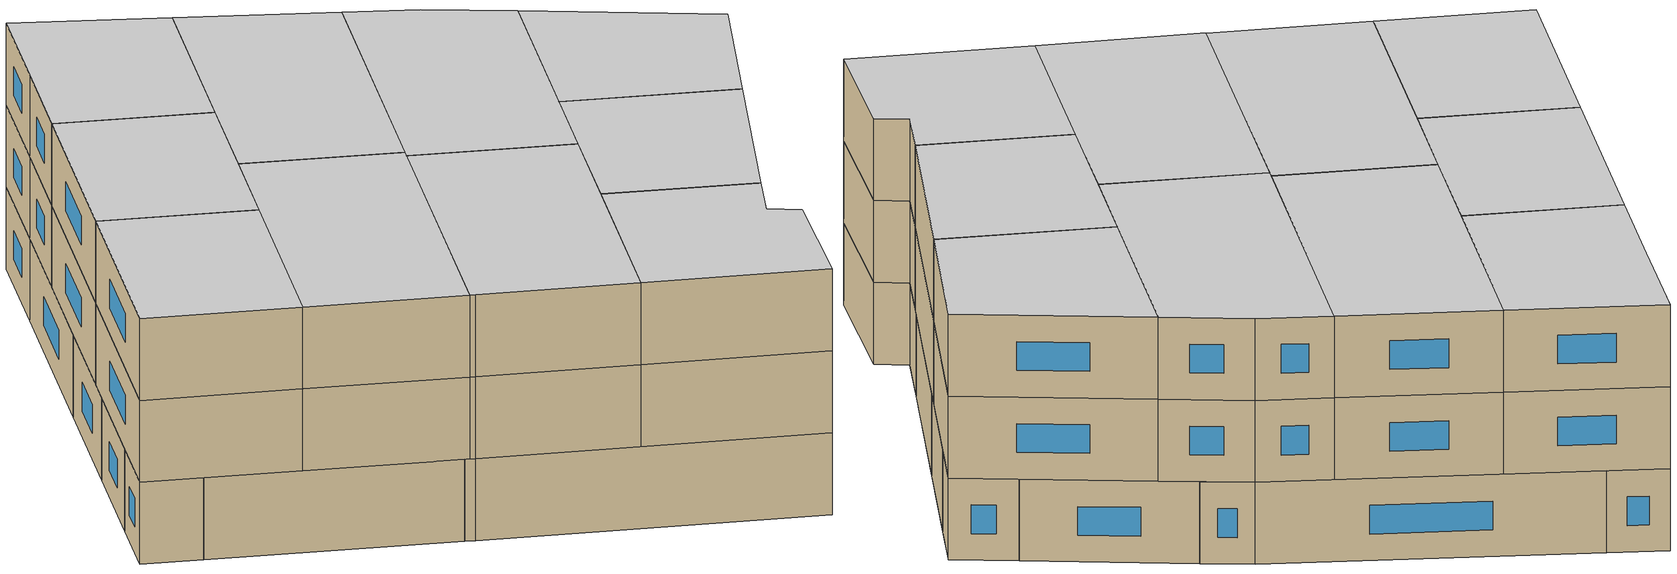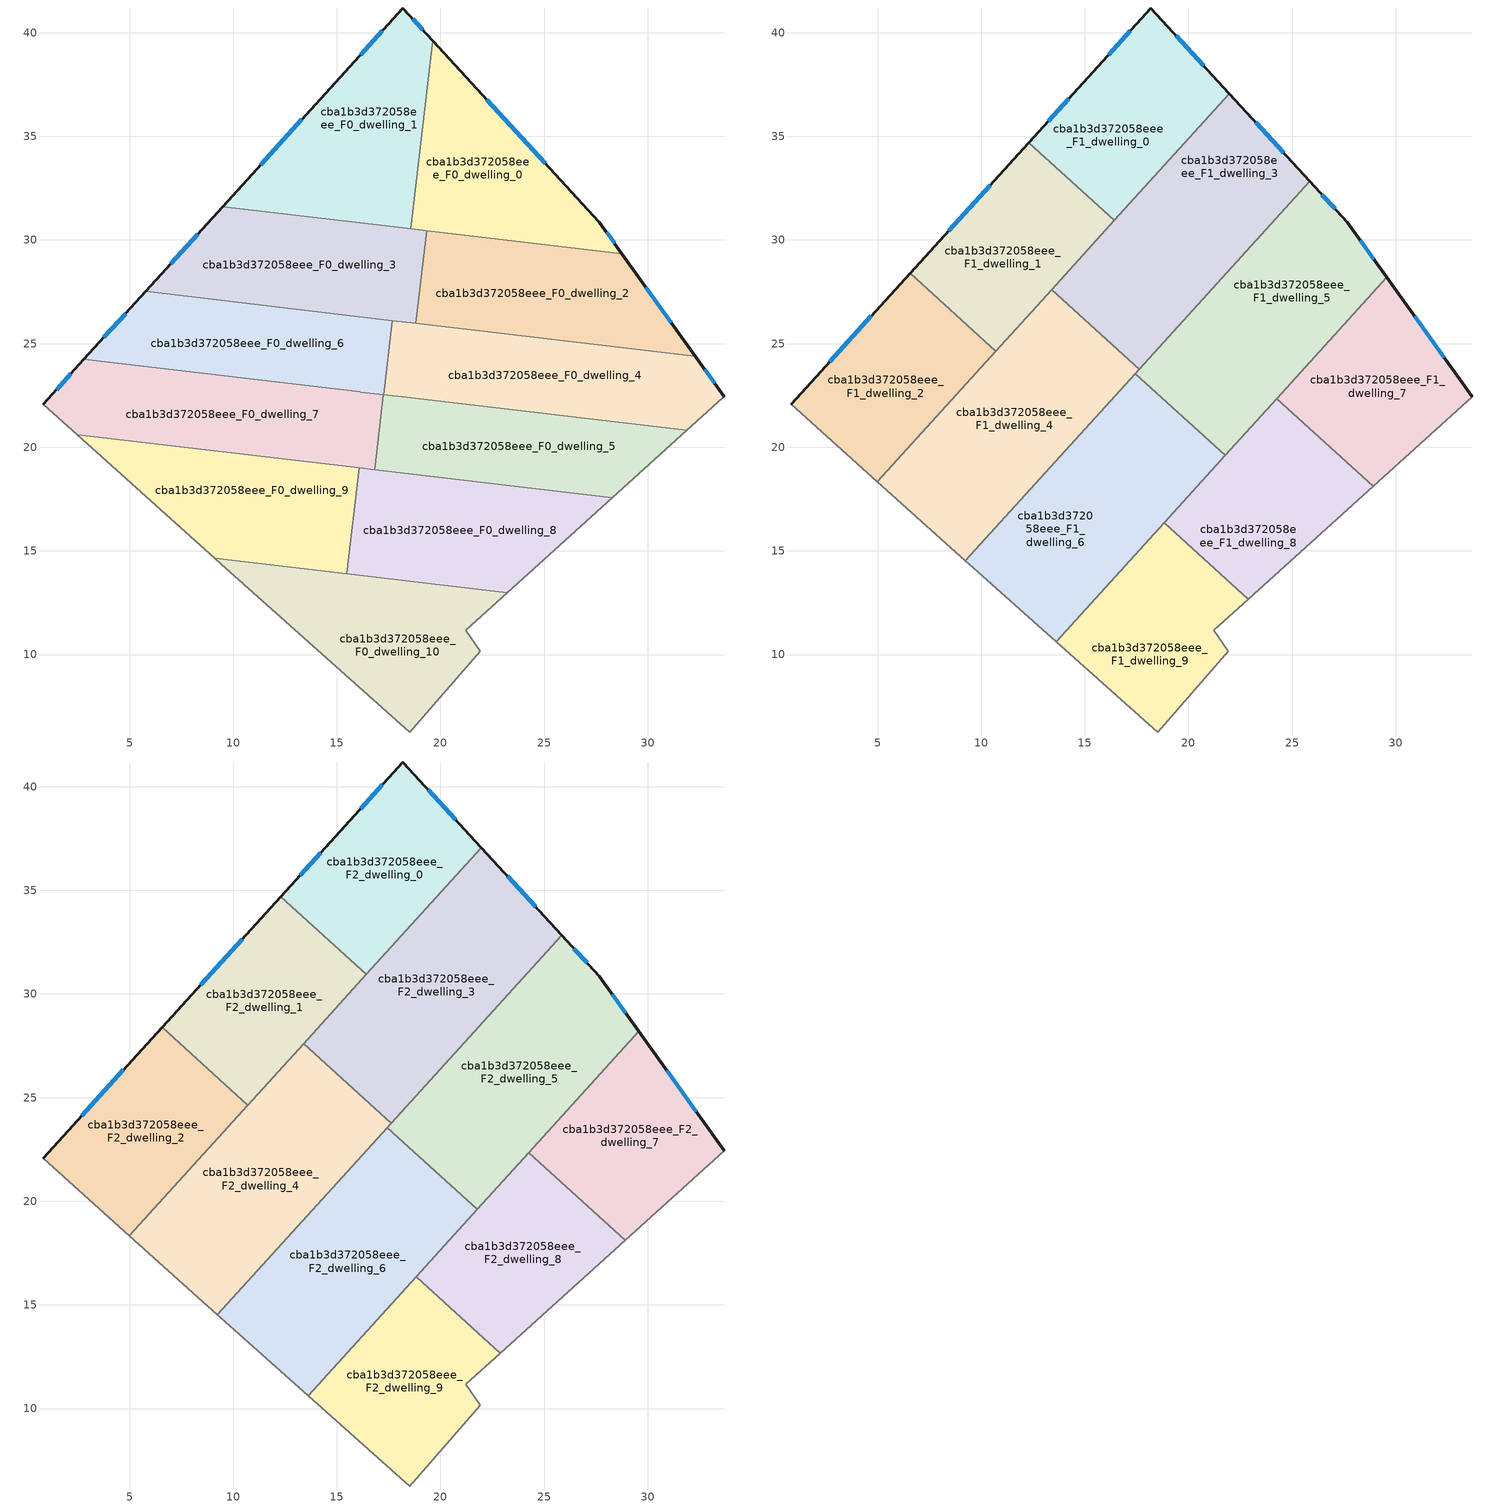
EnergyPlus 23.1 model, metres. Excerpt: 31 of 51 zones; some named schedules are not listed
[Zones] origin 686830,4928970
cba1b3d372058eee_F0_dwelling_0
 floor ground (EU_floor_Construction): 27.66,30.86 28.75,29.34 18.55,30.54 19.62,39.62 z0
 wall outside (EU_wall_Construction): 28.75,29.34 27.66,30.86 19.62,39.62 z0:3
 wall to cba1b3d372058eee_F0_dwelling_3 (EU_wall_Construction): 18.55,30.54 19.34,30.45 z0:3
 wall to cba1b3d372058eee_F0_dwelling_2 (EU_wall_Construction): 19.34,30.45 28.75,29.34 z0:3
 wall to cba1b3d372058eee_F0_dwelling_1 (EU_wall_Construction): 19.62,39.62 18.56,30.54 z0:3
 window (EU_Window_Construction): 25.05,33.71 22.24,36.77 / 28.4,29.83 28.02,30.37 z0.98:2.02
cba1b3d372058eee_F0_dwelling_1
 floor ground (EU_floor_Construction): 18.18,41.19 19.62,39.62 18.55,30.54 9.49,31.61 15.16,37.85 z0
 wall outside (EU_wall_Construction): 19.62,39.62 18.18,41.19 15.16,37.85 9.49,31.61 z0:3
 wall to cba1b3d372058eee_F0_dwelling_3 (EU_wall_Construction): 9.49,31.61 18.17,30.58 18.55,30.54 z0:3
 window (EU_Window_Construction): 13.32,35.82 11.33,33.64 / 17.2,40.11 16.14,38.94 / 19.15,40.13 18.65,40.68 z0.98:2.02
cba1b3d372058eee_F0_dwelling_10
 floor ground (EU_floor_Construction): 23.22,12.97 21.22,11.17 21.92,10.16 18.51,6.26 9.4,14.38 9.12,14.63 z0
 wall adiabatic (EU_wall_Construction): 9.12,14.63 9.4,14.38 18.51,6.26 21.92,10.16 21.22,11.17 23.22,12.97 z0:3
 wall to cba1b3d372058eee_F0_dwelling_8 (EU_wall_Construction): 23.22,12.97 15.48,13.89 z0:3
 wall to cba1b3d372058eee_F0_dwelling_9 (EU_wall_Construction): 15.47,13.89 9.12,14.63 z0:3
cba1b3d372058eee_F0_dwelling_2
 floor ground (EU_floor_Construction): 28.75,29.34 32.29,24.39 18.81,25.98 19.34,30.45 z0
 wall outside (EU_wall_Construction): 32.29,24.39 28.75,29.34 z0:3
 wall to cba1b3d372058eee_F0_dwelling_3 (EU_wall_Construction): 19.34,30.45 18.81,25.98 z0:3
 wall to cba1b3d372058eee_F0_dwelling_4 (EU_wall_Construction): 18.81,25.98 32.29,24.39 z0:3
 window (EU_Window_Construction): 31.14,26 29.9,27.73 z0.98:2.02
 ceiling adiabatic (EU_roof_Construction): 19.55,25.89 23.26,29.98 19.34,30.45 18.81,25.98 z3
cba1b3d372058eee_F0_dwelling_3
 floor ground (EU_floor_Construction): 19.34,30.45 18.81,25.98 18.8,25.98 5.77,27.51 9.49,31.61 z0
 wall outside (EU_wall_Construction): 9.49,31.61 5.77,27.51 z0:3
 wall to cba1b3d372058eee_F0_dwelling_6 (EU_wall_Construction): 5.77,27.51 17.67,26.11 z0:3
 wall to cba1b3d372058eee_F0_dwelling_4 (EU_wall_Construction): 17.67,26.11 18.79,25.98 / 18.8,25.98 18.81,25.98 z0:3
 window (EU_Window_Construction): 8.28,30.28 6.98,28.85 z0.98:2.02
cba1b3d372058eee_F0_dwelling_4
 floor ground (EU_floor_Construction): 32.29,24.39 33.68,22.45 33.61,22.38 31.88,20.81 17.25,22.54 17.67,26.11 z0
 wall outside (EU_wall_Construction): 33.68,22.45 32.29,24.39 z0:3
 wall adiabatic (EU_wall_Construction): 31.88,20.81 33.61,22.38 33.68,22.45 z0:3
 wall to cba1b3d372058eee_F0_dwelling_6 (EU_wall_Construction): 17.67,26.11 17.25,22.54 z0:3
 wall to cba1b3d372058eee_F0_dwelling_5 (EU_wall_Construction): 18.38,22.4 31.88,20.81 / 17.25,22.54 18.37,22.4 z0:3
 window (EU_Window_Construction): 33.23,23.08 32.75,23.76 z0.98:2.02
 ceiling adiabatic (EU_roof_Construction): 18.74,22.36 17.43,23.55 17.36,23.48 17.25,22.54 z3
cba1b3d372058eee_F0_dwelling_5
 floor ground (EU_floor_Construction): 31.88,20.81 28.3,17.57 16.82,18.92 17.25,22.53 z0
 wall adiabatic (EU_wall_Construction): 28.3,17.57 31.88,20.81 z0:3
 wall to cba1b3d372058eee_F0_dwelling_8 (EU_wall_Construction): 16.82,18.92 28.3,17.57 z0:3
 wall to cba1b3d372058eee_F0_dwelling_7 (EU_wall_Construction): 17.25,22.53 16.82,18.92 z0:3
cba1b3d372058eee_F0_dwelling_6
 floor ground (EU_floor_Construction): 17.67,26.11 17.25,22.54 2.8,24.24 5.77,27.51 z0
 wall outside (EU_wall_Construction): 5.77,27.51 2.8,24.24 z0:3
 wall to cba1b3d372058eee_F0_dwelling_7 (EU_wall_Construction): 16.14,22.67 17.25,22.54 / 2.8,24.24 16.13,22.67 z0:3
 window (EU_Window_Construction): 4.81,26.45 3.77,25.3 z0.98:2.02
 ceiling adiabatic (EU_roof_Construction): 17.42,23.96 17.67,26.11 14.66,26.47 z3; 17.25,22.54 17.36,23.48 16.58,22.61 z3; 9.61,23.43 12.59,26.71 5.77,27.51 2.8,24.24 z3
cba1b3d372058eee_F0_dwelling_7
 floor ground (EU_floor_Construction): 17.25,22.54 16.82,18.92 2.47,20.62 0.84,22.08 2.8,24.24 z0
 wall outside (EU_wall_Construction): 2.8,24.24 0.84,22.08 z0:3
 wall adiabatic (EU_wall_Construction): 0.84,22.08 2.47,20.62 z0:3
 wall to cba1b3d372058eee_F0_dwelling_9 (EU_wall_Construction): 2.47,20.62 16.08,19.01 z0:3
 wall to cba1b3d372058eee_F0_dwelling_8 (EU_wall_Construction): 16.08,19.01 16.83,18.92 z0:3
 window (EU_Window_Construction): 2.16,23.54 1.48,22.78 z0.98:2.02
 ceiling adiabatic (EU_roof_Construction): 6.61,20.13 9.61,23.43 2.8,24.24 0.84,22.08 2.47,20.62 z3
cba1b3d372058eee_F0_dwelling_8
 floor ground (EU_floor_Construction): 28.3,17.57 23.22,12.97 15.47,13.89 16.08,19.01 z0
 wall to cba1b3d372058eee_F0_dwelling_9 (EU_wall_Construction): 16.08,19.01 15.47,13.89 z0:3
 wall adiabatic (EU_wall_Construction): 23.22,12.97 28.3,17.57 z0:3
cba1b3d372058eee_F0_dwelling_9
 floor ground (EU_floor_Construction): 16.08,19.01 15.47,13.89 9.12,14.63 2.47,20.62 z0
 wall adiabatic (EU_wall_Construction): 2.47,20.62 9.12,14.63 z0:3
 ceiling adiabatic (EU_roof_Construction): 5,18.35 6.61,20.13 2.47,20.62 z3
cba1b3d372058eee_F1_dwelling_0
 floor to cba1b3d372058eee_F0_dwelling_1 (EU_floor_Construction): 18.18,41.19 19.62,39.62 18.93,33.7 16.43,30.94 12.29,34.69 15.16,37.85 z3
 floor to cba1b3d372058eee_F0_dwelling_0 (EU_floor_Construction): 19.62,39.62 21.98,37.06 18.93,33.7 z3
 wall outside (EU_wall_Construction): 21.98,37.06 18.18,41.19 15.16,37.85 12.29,34.69 z3:6
 wall to cba1b3d372058eee_F1_dwelling_1 (EU_wall_Construction): 12.29,34.69 16.43,30.94 z3:6
 wall to cba1b3d372058eee_F1_dwelling_3 (EU_wall_Construction): 16.43,30.94 21.98,37.06 z3:6
 window (EU_Window_Construction): 14.23,36.82 13.23,35.72 / 17.2,40.11 16.14,38.94 / 20.74,38.4 19.42,39.85 z3.98:5.02
cba1b3d372058eee_F1_dwelling_1
 floor to cba1b3d372058eee_F0_dwelling_3 (EU_floor_Construction): 16.3,30.8 12.59,26.71 7.8,27.28 6.57,28.39 9.49,31.61 z3
 floor adiabatic (EU_floor_Construction): 12.59,26.71 10.71,24.64 7.8,27.28 z3
 floor to cba1b3d372058eee_F0_dwelling_1 (EU_floor_Construction): 16.43,30.94 16.3,30.8 9.49,31.61 12.29,34.69 z3
 wall outside (EU_wall_Construction): 12.29,34.69 6.57,28.39 z3:6
 wall to cba1b3d372058eee_F1_dwelling_2 (EU_wall_Construction): 6.57,28.39 10.71,24.64 z3:6
 wall to cba1b3d372058eee_F1_dwelling_4 (EU_wall_Construction): 10.71,24.64 13.4,27.61 z3:6
 wall to cba1b3d372058eee_F1_dwelling_3 (EU_wall_Construction): 13.4,27.61 16.43,30.94 z3:6
 window (EU_Window_Construction): 10.43,32.64 8.43,30.44 z3.98:5.02
cba1b3d372058eee_F1_dwelling_2
 floor to cba1b3d372058eee_F0_dwelling_3 (EU_floor_Construction): 7.8,27.28 5.77,27.51 6.57,28.39 z3
 floor adiabatic (EU_floor_Construction): 10.71,24.64 5,18.34 0.84,22.08 5.77,27.51 7.8,27.28 z3
 wall outside (EU_wall_Construction): 6.57,28.39 0.84,22.08 z3:6
 wall adiabatic (EU_wall_Construction): 0.84,22.08 5,18.34 z3:6
 wall to cba1b3d372058eee_F1_dwelling_4 (EU_wall_Construction): 5,18.34 10.71,24.64 z3:6
 window (EU_Window_Construction): 4.71,26.34 2.7,24.13 z3.98:5.02
cba1b3d372058eee_F1_dwelling_3
 floor to cba1b3d372058eee_F0_dwelling_0 (EU_floor_Construction): 21.98,37.06 25.85,32.83 23.27,29.99 18.56,30.54 18.93,33.7 z3
 floor to cba1b3d372058eee_F0_dwelling_1 (EU_floor_Construction): 18.93,33.7 18.55,30.54 16.3,30.8 z3
 floor to cba1b3d372058eee_F0_dwelling_3 (EU_floor_Construction): 19.34,30.45 18.81,25.98 18.8,25.98 14.66,26.47 13.4,27.61 16.3,30.8 z3
 floor to cba1b3d372058eee_F0_dwelling_4 (EU_floor_Construction): 19.55,25.89 17.63,23.77 17.42,23.96 17.67,26.11 z3
 floor adiabatic (EU_floor_Construction): 23.27,29.99 17.63,23.77 19.55,25.89 17.67,26.11 17.42,23.96 14.66,26.47 18.8,25.98 18.81,25.98 19.34,30.45 18.56,30.54 z3
 wall outside (EU_wall_Construction): 25.85,32.83 21.98,37.06 z3:6
 wall to cba1b3d372058eee_F1_dwelling_4 (EU_wall_Construction): 13.4,27.61 17.63,23.77 z3:6
 wall to cba1b3d372058eee_F1_dwelling_5 (EU_wall_Construction): 17.63,23.77 25.85,32.83 z3:6
 window (EU_Window_Construction): 24.59,34.21 23.24,35.68 z3.98:5.02
cba1b3d372058eee_F1_dwelling_4
 floor to cba1b3d372058eee_F0_dwelling_9 (EU_floor_Construction): 13.57,19.31 9.31,14.61 9.12,14.63 5,18.35 6.61,20.13 z3
 floor to cba1b3d372058eee_F0_dwelling_7 (EU_floor_Construction): 16.58,22.61 13.57,19.31 6.61,20.13 9.61,23.43 z3
 floor to cba1b3d372058eee_F0_dwelling_3 (EU_floor_Construction): 14.66,26.47 12.59,26.71 13.4,27.61 z3
 floor to cba1b3d372058eee_F0_dwelling_6 (EU_floor_Construction): 17.42,23.96 17.36,23.48 16.58,22.61 9.61,23.43 12.59,26.71 14.66,26.47 z3
 floor to cba1b3d372058eee_F0_dwelling_4 (EU_floor_Construction): 17.63,23.77 17.36,23.48 17.42,23.96 z3
 wall adiabatic (EU_wall_Construction): 5,18.34 9.24,14.53 z3:6
 wall to cba1b3d372058eee_F1_dwelling_6 (EU_wall_Construction): 9.24,14.53 17.43,23.55 z3:6
 wall to cba1b3d372058eee_F1_dwelling_5 (EU_wall_Construction): 17.43,23.55 17.63,23.77 z3:6
cba1b3d372058eee_F1_dwelling_5
 floor to cba1b3d372058eee_F0_dwelling_2 (EU_floor_Construction): 28.75,29.34 29.56,28.2 26.7,25.05 19.55,25.89 23.26,29.98 z3
 floor to cba1b3d372058eee_F0_dwelling_0 (EU_floor_Construction): 27.66,30.86 28.75,29.34 23.27,29.99 25.85,32.83 z3
 floor to cba1b3d372058eee_F0_dwelling_4 (EU_floor_Construction): 26.7,25.05 23.73,21.77 18.74,22.36 17.43,23.55 19.55,25.89 z3
 floor to cba1b3d372058eee_F0_dwelling_5 (EU_floor_Construction): 23.73,21.77 21.77,19.61 18.74,22.36 z3
 wall outside (EU_wall_Construction): 29.56,28.2 27.66,30.86 25.85,32.83 z3:6
 wall to cba1b3d372058eee_F1_dwelling_6 (EU_wall_Construction): 17.43,23.55 21.77,19.61 z3:6
 wall to cba1b3d372058eee_F1_dwelling_7 (EU_wall_Construction): 24.25,22.34 29.56,28.2 z3:6
 wall to cba1b3d372058eee_F1_dwelling_8 (EU_wall_Construction): 21.77,19.61 24.25,22.34 z3:6
 window (EU_Window_Construction): 27.07,31.5 26.44,32.19 / 28.95,29.07 28.28,30 z3.98:5.02
cba1b3d372058eee_F1_dwelling_6
 floor to cba1b3d372058eee_F0_dwelling_9 (EU_floor_Construction): 16.08,19.01 15.47,13.89 9.31,14.61 13.57,19.31 z3
 floor to cba1b3d372058eee_F0_dwelling_10 (EU_floor_Construction): 16.47,13.77 13.62,10.63 9.4,14.38 9.24,14.53 9.31,14.61 z3
 floor to cba1b3d372058eee_F0_dwelling_5 (EU_floor_Construction): 21.77,19.61 20.73,18.46 16.82,18.92 17.25,22.54 18.74,22.36 z3
 floor to cba1b3d372058eee_F0_dwelling_8 (EU_floor_Construction): 20.73,18.46 16.47,13.77 15.48,13.89 16.08,19.01 z3
 floor to cba1b3d372058eee_F0_dwelling_7 (EU_floor_Construction): 17.25,22.54 16.83,18.92 13.57,19.31 16.58,22.61 z3
 floor adiabatic (EU_floor_Construction): 18.74,22.36 16.58,22.61 17.43,23.55 z3
 wall adiabatic (EU_wall_Construction): 9.24,14.53 9.4,14.38 13.62,10.63 z3:6
 wall to cba1b3d372058eee_F1_dwelling_9 (EU_wall_Construction): 13.62,10.63 18.82,16.36 z3:6
 wall to cba1b3d372058eee_F1_dwelling_8 (EU_wall_Construction): 18.82,16.36 21.77,19.61 z3:6
cba1b3d372058eee_F1_dwelling_7
 floor to cba1b3d372058eee_F0_dwelling_4 (EU_floor_Construction): 32.29,24.39 33.68,22.45 33.61,22.38 31.88,20.81 25.05,21.62 24.25,22.34 26.7,25.05 z3
 floor to cba1b3d372058eee_F0_dwelling_2 (EU_floor_Construction): 29.56,28.2 32.29,24.39 26.7,25.05 z3
 floor to cba1b3d372058eee_F0_dwelling_5 (EU_floor_Construction): 31.88,20.81 28.9,18.12 25.05,21.62 z3
 wall outside (EU_wall_Construction): 33.68,22.45 29.56,28.2 z3:6
 wall adiabatic (EU_wall_Construction): 28.9,18.12 33.68,22.45 z3:6
 wall to cba1b3d372058eee_F1_dwelling_8 (EU_wall_Construction): 24.25,22.34 28.9,18.12 z3:6
 window (EU_Window_Construction): 32.34,24.32 30.9,26.33 z3.98:5.02
cba1b3d372058eee_F1_dwelling_8
 floor to cba1b3d372058eee_F0_dwelling_5 (EU_floor_Construction): 28.9,18.12 28.3,17.57 20.73,18.46 23.73,21.77 25.05,21.62 z3
 floor to cba1b3d372058eee_F0_dwelling_8 (EU_floor_Construction): 28.3,17.57 23.22,12.97 22.46,13.06 18.82,16.36 20.73,18.46 z3
 floor to cba1b3d372058eee_F0_dwelling_10 (EU_floor_Construction): 23.22,12.97 22.89,12.68 22.46,13.06 z3
 floor to cba1b3d372058eee_F0_dwelling_4 (EU_floor_Construction): 25.05,21.62 23.73,21.77 24.25,22.34 z3
 wall adiabatic (EU_wall_Construction): 22.89,12.67 28.9,18.12 z3:6
 wall to cba1b3d372058eee_F1_dwelling_9 (EU_wall_Construction): 18.82,16.36 22.89,12.67 z3:6
cba1b3d372058eee_F1_dwelling_9
 floor to cba1b3d372058eee_F0_dwelling_10 (EU_floor_Construction): 22.46,13.06 22.89,12.68 21.22,11.17 21.92,10.16 18.51,6.26 13.62,10.63 16.47,13.77 z3
 floor to cba1b3d372058eee_F0_dwelling_8 (EU_floor_Construction): 22.46,13.06 16.47,13.77 18.82,16.36 z3
 wall adiabatic (EU_wall_Construction): 13.62,10.63 18.51,6.26 21.92,10.16 21.22,11.17 22.89,12.67 z3:6
cba1b3d372058eee_F2_dwelling_0
 floor to cba1b3d372058eee_F1_dwelling_0 (EU_floor_Construction): 18.18,41.19 21.98,37.06 16.43,30.94 12.29,34.69 15.16,37.85 z6
 wall outside (EU_wall_Construction): 21.98,37.06 18.18,41.19 15.16,37.85 12.29,34.69 z6:9
 wall to cba1b3d372058eee_F2_dwelling_1 (EU_wall_Construction): 12.29,34.69 16.43,30.94 z6:9
 wall to cba1b3d372058eee_F2_dwelling_3 (EU_wall_Construction): 16.43,30.94 21.98,37.06 z6:9
 window (EU_Window_Construction): 14.23,36.82 13.23,35.72 / 17.2,40.11 16.14,38.94 / 20.74,38.4 19.42,39.85 z6.98:8.02
 ceiling to cba1b3d372058eee_F3_dwelling_0 (EU_floor_Construction): 16.43,30.94 21.98,37.06 18.18,41.19 15.16,37.85 12.29,34.69 z9
cba1b3d372058eee_F2_dwelling_1
 floor to cba1b3d372058eee_F1_dwelling_1 (EU_floor_Construction): 16.43,30.94 10.71,24.64 6.57,28.39 12.29,34.69 z6
 wall outside (EU_wall_Construction): 12.29,34.69 6.57,28.39 z6:9
 wall to cba1b3d372058eee_F2_dwelling_2 (EU_wall_Construction): 6.57,28.39 10.71,24.64 z6:9
 wall to cba1b3d372058eee_F2_dwelling_4 (EU_wall_Construction): 10.71,24.64 13.4,27.61 z6:9
 wall to cba1b3d372058eee_F2_dwelling_3 (EU_wall_Construction): 13.4,27.61 16.43,30.94 z6:9
 window (EU_Window_Construction): 10.43,32.64 8.43,30.44 z6.98:8.02
 ceiling to cba1b3d372058eee_F3_dwelling_1 (EU_floor_Construction): 10.71,24.64 16.43,30.94 12.29,34.69 6.57,28.39 z9
cba1b3d372058eee_F2_dwelling_2
 floor to cba1b3d372058eee_F1_dwelling_2 (EU_floor_Construction): 10.71,24.64 5,18.34 0.84,22.08 6.57,28.39 z6
 wall outside (EU_wall_Construction): 6.57,28.39 0.84,22.08 z6:9
 wall adiabatic (EU_wall_Construction): 0.84,22.08 5,18.34 z6:9
 wall to cba1b3d372058eee_F2_dwelling_4 (EU_wall_Construction): 5,18.34 10.71,24.64 z6:9
 window (EU_Window_Construction): 4.71,26.34 2.7,24.13 z6.98:8.02
 ceiling to cba1b3d372058eee_F3_dwelling_2 (EU_floor_Construction): 5,18.34 10.71,24.64 6.57,28.39 0.84,22.08 z9
cba1b3d372058eee_F2_dwelling_3
 floor to cba1b3d372058eee_F1_dwelling_3 (EU_floor_Construction): 21.98,37.06 25.85,32.83 17.63,23.77 13.4,27.61 z6
 wall outside (EU_wall_Construction): 25.85,32.83 21.98,37.06 z6:9
 wall to cba1b3d372058eee_F2_dwelling_4 (EU_wall_Construction): 13.4,27.61 17.63,23.77 z6:9
 wall to cba1b3d372058eee_F2_dwelling_5 (EU_wall_Construction): 17.63,23.77 25.85,32.83 z6:9
 window (EU_Window_Construction): 24.59,34.21 23.24,35.68 z6.98:8.02
 ceiling to cba1b3d372058eee_F3_dwelling_3 (EU_floor_Construction): 17.63,23.77 25.85,32.83 21.98,37.06 13.4,27.61 z9
cba1b3d372058eee_F2_dwelling_4
 floor to cba1b3d372058eee_F1_dwelling_4 (EU_floor_Construction): 17.63,23.77 9.24,14.53 5,18.34 13.4,27.61 z6
 wall adiabatic (EU_wall_Construction): 5,18.34 9.24,14.53 z6:9
 wall to cba1b3d372058eee_F2_dwelling_6 (EU_wall_Construction): 9.24,14.53 17.43,23.55 z6:9
 wall to cba1b3d372058eee_F2_dwelling_5 (EU_wall_Construction): 17.43,23.55 17.63,23.77 z6:9
 ceiling to cba1b3d372058eee_F3_dwelling_4 (EU_floor_Construction): 9.24,14.53 17.63,23.77 13.4,27.61 5,18.34 z9
cba1b3d372058eee_F2_dwelling_5
 floor to cba1b3d372058eee_F1_dwelling_5 (EU_floor_Construction): 27.66,30.86 29.56,28.2 21.77,19.61 17.43,23.55 25.85,32.83 z6
 wall outside (EU_wall_Construction): 29.56,28.2 27.66,30.86 25.85,32.83 z6:9
 wall to cba1b3d372058eee_F2_dwelling_6 (EU_wall_Construction): 17.43,23.55 21.77,19.61 z6:9
 wall to cba1b3d372058eee_F2_dwelling_7 (EU_wall_Construction): 24.25,22.34 29.56,28.2 z6:9
 wall to cba1b3d372058eee_F2_dwelling_8 (EU_wall_Construction): 21.77,19.61 24.25,22.34 z6:9
 window (EU_Window_Construction): 27.07,31.5 26.44,32.19 / 28.95,29.07 28.28,30 z6.98:8.02
 ceiling to cba1b3d372058eee_F3_dwelling_5 (EU_floor_Construction): 21.77,19.61 29.56,28.2 27.66,30.86 25.85,32.83 17.43,23.55 z9
cba1b3d372058eee_F2_dwelling_6
 floor to cba1b3d372058eee_F1_dwelling_6 (EU_floor_Construction): 21.77,19.61 13.62,10.63 9.4,14.38 9.24,14.53 17.43,23.55 z6
 wall adiabatic (EU_wall_Construction): 9.24,14.53 9.4,14.38 13.62,10.63 z6:9
 wall to cba1b3d372058eee_F2_dwelling_9 (EU_wall_Construction): 13.62,10.63 18.82,16.36 z6:9
 wall to cba1b3d372058eee_F2_dwelling_8 (EU_wall_Construction): 18.82,16.36 21.77,19.61 z6:9
 ceiling to cba1b3d372058eee_F3_dwelling_6 (EU_floor_Construction): 13.62,10.63 21.77,19.61 17.43,23.55 9.24,14.53 9.4,14.38 z9
cba1b3d372058eee_F2_dwelling_7
 floor to cba1b3d372058eee_F1_dwelling_7 (EU_floor_Construction): 29.56,28.2 33.68,22.45 28.9,18.12 24.25,22.34 z6
 wall outside (EU_wall_Construction): 33.68,22.45 29.56,28.2 z6:9
 wall adiabatic (EU_wall_Construction): 28.9,18.12 33.68,22.45 z6:9
 wall to cba1b3d372058eee_F2_dwelling_8 (EU_wall_Construction): 24.25,22.34 28.9,18.12 z6:9
 window (EU_Window_Construction): 32.34,24.32 30.9,26.33 z6.98:8.02
 ceiling to cba1b3d372058eee_F3_dwelling_7 (EU_floor_Construction): 33.68,22.45 29.56,28.2 24.25,22.34 28.9,18.12 z9
cba1b3d372058eee_F2_dwelling_8
 floor to cba1b3d372058eee_F1_dwelling_8 (EU_floor_Construction): 28.9,18.12 22.89,12.67 18.82,16.36 24.25,22.34 z6
 wall adiabatic (EU_wall_Construction): 22.89,12.67 28.9,18.12 z6:9
 wall to cba1b3d372058eee_F2_dwelling_9 (EU_wall_Construction): 18.82,16.36 22.89,12.67 z6:9
 ceiling to cba1b3d372058eee_F3_dwelling_8 (EU_floor_Construction): 28.9,18.12 24.25,22.34 18.82,16.36 22.89,12.67 z9
cba1b3d372058eee_F2_dwelling_9
 floor to cba1b3d372058eee_F1_dwelling_9 (EU_floor_Construction): 22.89,12.67 21.22,11.17 21.92,10.16 18.51,6.26 13.62,10.63 18.82,16.36 z6
 wall adiabatic (EU_wall_Construction): 13.62,10.63 18.51,6.26 21.92,10.16 21.22,11.17 22.89,12.67 z6:9
 ceiling to cba1b3d372058eee_F3_dwelling_9 (EU_floor_Construction): 21.92,10.16 21.22,11.17 22.89,12.67 18.82,16.36 13.62,10.63 18.51,6.26 z9
[Building]
EU S2 Campaign: North Axis=0; Terrain=City; Solar Distribution=FullExterior
[Site:Location]
Bologna: Latitude=44.5; Longitude=11.25; Time Zone=1; Elevation=37
[SizingPeriod:WeatherFileDays]
AnnualSizingPeriod: Begin Month=1; Begin Day of Month=1; End Month=12; End Day of Month=31; Day of Week for Start Day=Monday; Use Weather File Daylight Saving Period=No; Use Weather File Rain and Snow Indicators=No
[MATERIAL]
EU_InternalMass_Material: Roughness=MediumRough; Thickness=0.1; Conductivity=1; Density=1800; Specific Heat=900; Thermal Absorptance=0.9; Solar Absorptance=0.7; Visible Absorptance=0.7
[MATERIAL:NOMASS] Roughness=MediumRough; Thermal Absorptance=0.9; Solar Absorptance=0.7; Visible Absorptance=0.7
Name | Thermal Resistance
EU_wall_NoMass | 0.905828
EU_roof_NoMass | 0.37593
EU_floor_NoMass | 0.67114
[WINDOWMATERIAL:SIMPLEGLAZINGSYSTEM]
EU_Window_SimpleGlazing: UFactor=4.52486; Solar Heat Gain Coefficient=0.85; Visible Transmittance=0.85
[CONSTRUCTION]
EU_wall_Construction: EU_wall_NoMass
EU_roof_Construction: EU_roof_NoMass
EU_floor_Construction: EU_floor_NoMass
EU_Window_Construction: EU_Window_SimpleGlazing
EU_InternalMass_Construction: EU_InternalMass_Material
[ZONE] Type=1; Multiplier=1; Ceiling Height=autocalculate; Floor Area=autocalculate; Part of Total Floor Area=Yes
Name | Volume
cba1b3d372058eee_F0_dwelling_0 | 144.867
cba1b3d372058eee_F1_dwelling_0; cba1b3d372058eee_F2_dwelling_0 | 142.619
cba1b3d372058eee_F0_dwelling_1 | 166.292
cba1b3d372058eee_F1_dwelling_1; cba1b3d372058eee_F2_dwelling_1; cba1b3d372058eee_F1_dwelling_9; cba1b3d372058eee_F2_dwelling_9 | 142.613
cba1b3d372058eee_F0_dwelling_10 | 155.562
cba1b3d372058eee_F0_dwelling_2 | 155.59
cba1b3d372058eee_F1_dwelling_2; cba1b3d372058eee_F2_dwelling_2 | 142.616
cba1b3d372058eee_F0_dwelling_3 | 155.577
cba1b3d372058eee_F1_dwelling_3; cba1b3d372058eee_F2_dwelling_3 | 213.916
cba1b3d372058eee_F0_dwelling_4 | 167.788
cba1b3d372058eee_F1_dwelling_4; cba1b3d372058eee_F2_dwelling_4 | 213.932
cba1b3d372058eee_F0_dwelling_5 | 143.249
cba1b3d372058eee_F1_dwelling_5; cba1b3d372058eee_F2_dwelling_5 | 213.915
cba1b3d372058eee_F0_dwelling_6 | 143.37
cba1b3d372058eee_F1_dwelling_6; cba1b3d372058eee_F2_dwelling_6 | 213.91
cba1b3d372058eee_F0_dwelling_7 | 167.801
cba1b3d372058eee_F1_dwelling_7; cba1b3d372058eee_F2_dwelling_7; cba1b3d372058eee_F1_dwelling_8; cba1b3d372058eee_F2_dwelling_8 | 142.611
cba1b3d372058eee_F0_dwelling_8 | 155.565
cba1b3d372058eee_F0_dwelling_9 | 155.576
[INTERNALMASS] Construction=EU_InternalMass_Construction
Name | Zone or ZoneList | Surface Area
cba1b3d372058eee_F0_dwelling_0_EU_InternalMass | cba1b3d372058eee_F0_dwelling_0 | 48.2963
cba1b3d372058eee_F0_dwelling_1_EU_InternalMass | cba1b3d372058eee_F0_dwelling_1 | 55.4294
cba1b3d372058eee_F0_dwelling_2_EU_InternalMass | cba1b3d372058eee_F0_dwelling_2 | 51.8623
cba1b3d372058eee_F0_dwelling_3_EU_InternalMass | cba1b3d372058eee_F0_dwelling_3 | 51.8614
cba1b3d372058eee_F0_dwelling_4_EU_InternalMass | cba1b3d372058eee_F0_dwelling_4 | 55.929
cba1b3d372058eee_F0_dwelling_5_EU_InternalMass | cba1b3d372058eee_F0_dwelling_5 | 47.7861
cba1b3d372058eee_F0_dwelling_6_EU_InternalMass | cba1b3d372058eee_F0_dwelling_6 | 47.7896
cba1b3d372058eee_F0_dwelling_7_EU_InternalMass | cba1b3d372058eee_F0_dwelling_7 | 55.9336
cba1b3d372058eee_F0_dwelling_8_EU_InternalMass | cba1b3d372058eee_F0_dwelling_8 | 51.8568
cba1b3d372058eee_F0_dwelling_9_EU_InternalMass | cba1b3d372058eee_F0_dwelling_9 | 51.8585
cba1b3d372058eee_F0_dwelling_10_EU_InternalMass | cba1b3d372058eee_F0_dwelling_10 | 51.854
cba1b3d372058eee_F1_dwelling_0_EU_InternalMass | cba1b3d372058eee_F1_dwelling_0 | 47.5398
cba1b3d372058eee_F1_dwelling_1_EU_InternalMass | cba1b3d372058eee_F1_dwelling_1 | 47.5381
cba1b3d372058eee_F1_dwelling_2_EU_InternalMass | cba1b3d372058eee_F1_dwelling_2 | 47.5382
cba1b3d372058eee_F1_dwelling_3_EU_InternalMass | cba1b3d372058eee_F1_dwelling_3 | 71.3054
cba1b3d372058eee_F1_dwelling_4_EU_InternalMass | cba1b3d372058eee_F1_dwelling_4 | 71.3101
cba1b3d372058eee_F1_dwelling_5_EU_InternalMass | cba1b3d372058eee_F1_dwelling_5 | 71.3051
cba1b3d372058eee_F1_dwelling_6_EU_InternalMass | cba1b3d372058eee_F1_dwelling_6 | 71.3036
cba1b3d372058eee_F1_dwelling_7_EU_InternalMass | cba1b3d372058eee_F1_dwelling_7 | 47.5375
cba1b3d372058eee_F1_dwelling_8_EU_InternalMass | cba1b3d372058eee_F1_dwelling_8 | 47.5366
cba1b3d372058eee_F1_dwelling_9_EU_InternalMass | cba1b3d372058eee_F1_dwelling_9 | 47.5376
cba1b3d372058eee_F2_dwelling_0_EU_InternalMass | cba1b3d372058eee_F2_dwelling_0 | 47.5398
cba1b3d372058eee_F2_dwelling_1_EU_InternalMass | cba1b3d372058eee_F2_dwelling_1 | 47.5381
cba1b3d372058eee_F2_dwelling_2_EU_InternalMass | cba1b3d372058eee_F2_dwelling_2 | 47.5382
cba1b3d372058eee_F2_dwelling_3_EU_InternalMass | cba1b3d372058eee_F2_dwelling_3 | 71.3054
cba1b3d372058eee_F2_dwelling_4_EU_InternalMass | cba1b3d372058eee_F2_dwelling_4 | 71.3101
cba1b3d372058eee_F2_dwelling_5_EU_InternalMass | cba1b3d372058eee_F2_dwelling_5 | 71.3051
cba1b3d372058eee_F2_dwelling_6_EU_InternalMass | cba1b3d372058eee_F2_dwelling_6 | 71.3036
cba1b3d372058eee_F2_dwelling_7_EU_InternalMass | cba1b3d372058eee_F2_dwelling_7 | 47.5375
cba1b3d372058eee_F2_dwelling_8_EU_InternalMass | cba1b3d372058eee_F2_dwelling_8 | 47.5366
cba1b3d372058eee_F2_dwelling_9_EU_InternalMass | cba1b3d372058eee_F2_dwelling_9 | 47.5376
[OTHEREQUIPMENT] Fuel Type=Electricity; Design Level Calculation Method=Watts/Area; Power per Zone Floor Area=1; Fraction Latent=0; Fraction Radiant=0; Fraction Lost=0; Carbon Dioxide Generation Rate=0; EndUse Subcategory=EU_Step8_InternalGains
Name | Zone or ZoneList or Space or SpaceList | Schedule
EU_Step8_InternalGain_cba1b3d372058eee_F0_dwelling_0_f000 | cba1b3d372058eee_F0_dwelling_0 | EU_Step8_GainSchedule_cba1b3d372058eee_F0_dwelling_0_f000
EU_Step8_InternalGain_cba1b3d372058eee_F0_dwelling_1_f000 | cba1b3d372058eee_F0_dwelling_1 | EU_Step8_GainSchedule_cba1b3d372058eee_F0_dwelling_1_f000
EU_Step8_InternalGain_cba1b3d372058eee_F0_dwelling_2_f000 | cba1b3d372058eee_F0_dwelling_2 | EU_Step8_GainSchedule_cba1b3d372058eee_F0_dwelling_2_f000
EU_Step8_InternalGain_cba1b3d372058eee_F0_dwelling_3_f000 | cba1b3d372058eee_F0_dwelling_3 | EU_Step8_GainSchedule_cba1b3d372058eee_F0_dwelling_3_f000
EU_Step8_InternalGain_cba1b3d372058eee_F0_dwelling_4_f000 | cba1b3d372058eee_F0_dwelling_4 | EU_Step8_GainSchedule_cba1b3d372058eee_F0_dwelling_4_f000
EU_Step8_InternalGain_cba1b3d372058eee_F0_dwelling_5_f000 | cba1b3d372058eee_F0_dwelling_5 | EU_Step8_GainSchedule_cba1b3d372058eee_F0_dwelling_5_f000
EU_Step8_InternalGain_cba1b3d372058eee_F0_dwelling_6_f000 | cba1b3d372058eee_F0_dwelling_6 | EU_Step8_GainSchedule_cba1b3d372058eee_F0_dwelling_6_f000
EU_Step8_InternalGain_cba1b3d372058eee_F0_dwelling_7_f000 | cba1b3d372058eee_F0_dwelling_7 | EU_Step8_GainSchedule_cba1b3d372058eee_F0_dwelling_7_f000
EU_Step8_InternalGain_cba1b3d372058eee_F0_dwelling_8_f000 | cba1b3d372058eee_F0_dwelling_8 | EU_Step8_GainSchedule_cba1b3d372058eee_F0_dwelling_8_f000
EU_Step8_InternalGain_cba1b3d372058eee_F0_dwelling_9_f000 | cba1b3d372058eee_F0_dwelling_9 | EU_Step8_GainSchedule_cba1b3d372058eee_F0_dwelling_9_f000
EU_Step8_InternalGain_cba1b3d372058eee_F0_dwelling_10_f000 | cba1b3d372058eee_F0_dwelling_10 | EU_Step8_GainSchedule_cba1b3d372058eee_F0_dwelling_10_f000
EU_Step8_InternalGain_cba1b3d372058eee_F1_dwelling_0_f000 | cba1b3d372058eee_F1_dwelling_0 | EU_Step8_GainSchedule_cba1b3d372058eee_F1_dwelling_0_f000
EU_Step8_InternalGain_cba1b3d372058eee_F1_dwelling_1_f000 | cba1b3d372058eee_F1_dwelling_1 | EU_Step8_GainSchedule_cba1b3d372058eee_F1_dwelling_1_f000
EU_Step8_InternalGain_cba1b3d372058eee_F1_dwelling_2_f000 | cba1b3d372058eee_F1_dwelling_2 | EU_Step8_GainSchedule_cba1b3d372058eee_F1_dwelling_2_f000
EU_Step8_InternalGain_cba1b3d372058eee_F1_dwelling_3_f000 | cba1b3d372058eee_F1_dwelling_3 | EU_Step8_GainSchedule_cba1b3d372058eee_F1_dwelling_3_f000
EU_Step8_InternalGain_cba1b3d372058eee_F1_dwelling_4_f000 | cba1b3d372058eee_F1_dwelling_4 | EU_Step8_GainSchedule_cba1b3d372058eee_F1_dwelling_4_f000
EU_Step8_InternalGain_cba1b3d372058eee_F1_dwelling_5_f000 | cba1b3d372058eee_F1_dwelling_5 | EU_Step8_GainSchedule_cba1b3d372058eee_F1_dwelling_5_f000
EU_Step8_InternalGain_cba1b3d372058eee_F1_dwelling_6_f000 | cba1b3d372058eee_F1_dwelling_6 | EU_Step8_GainSchedule_cba1b3d372058eee_F1_dwelling_6_f000
EU_Step8_InternalGain_cba1b3d372058eee_F1_dwelling_7_f000 | cba1b3d372058eee_F1_dwelling_7 | EU_Step8_GainSchedule_cba1b3d372058eee_F1_dwelling_7_f000
EU_Step8_InternalGain_cba1b3d372058eee_F1_dwelling_8_f000 | cba1b3d372058eee_F1_dwelling_8 | EU_Step8_GainSchedule_cba1b3d372058eee_F1_dwelling_8_f000
EU_Step8_InternalGain_cba1b3d372058eee_F1_dwelling_9_f000 | cba1b3d372058eee_F1_dwelling_9 | EU_Step8_GainSchedule_cba1b3d372058eee_F1_dwelling_9_f000
EU_Step8_InternalGain_cba1b3d372058eee_F2_dwelling_0_f000 | cba1b3d372058eee_F2_dwelling_0 | EU_Step8_GainSchedule_cba1b3d372058eee_F2_dwelling_0_f000
EU_Step8_InternalGain_cba1b3d372058eee_F2_dwelling_1_f000 | cba1b3d372058eee_F2_dwelling_1 | EU_Step8_GainSchedule_cba1b3d372058eee_F2_dwelling_1_f000
EU_Step8_InternalGain_cba1b3d372058eee_F2_dwelling_2_f000 | cba1b3d372058eee_F2_dwelling_2 | EU_Step8_GainSchedule_cba1b3d372058eee_F2_dwelling_2_f000
EU_Step8_InternalGain_cba1b3d372058eee_F2_dwelling_3_f000 | cba1b3d372058eee_F2_dwelling_3 | EU_Step8_GainSchedule_cba1b3d372058eee_F2_dwelling_3_f000
EU_Step8_InternalGain_cba1b3d372058eee_F2_dwelling_4_f000 | cba1b3d372058eee_F2_dwelling_4 | EU_Step8_GainSchedule_cba1b3d372058eee_F2_dwelling_4_f000
EU_Step8_InternalGain_cba1b3d372058eee_F2_dwelling_5_f000 | cba1b3d372058eee_F2_dwelling_5 | EU_Step8_GainSchedule_cba1b3d372058eee_F2_dwelling_5_f000
EU_Step8_InternalGain_cba1b3d372058eee_F2_dwelling_6_f000 | cba1b3d372058eee_F2_dwelling_6 | EU_Step8_GainSchedule_cba1b3d372058eee_F2_dwelling_6_f000
EU_Step8_InternalGain_cba1b3d372058eee_F2_dwelling_7_f000 | cba1b3d372058eee_F2_dwelling_7 | EU_Step8_GainSchedule_cba1b3d372058eee_F2_dwelling_7_f000
EU_Step8_InternalGain_cba1b3d372058eee_F2_dwelling_8_f000 | cba1b3d372058eee_F2_dwelling_8 | EU_Step8_GainSchedule_cba1b3d372058eee_F2_dwelling_8_f000
EU_Step8_InternalGain_cba1b3d372058eee_F2_dwelling_9_f000 | cba1b3d372058eee_F2_dwelling_9 | EU_Step8_GainSchedule_cba1b3d372058eee_F2_dwelling_9_f000
[ZONEVENTILATION:DESIGNFLOWRATE] Schedule=EU_AlwaysOn; Design Flow Rate Calculation Method=AirChanges/Hour; Air Changes per Hour=0.73129; Ventilation Type=Natural; Fan Pressure Rise=0; Fan Total Efficiency=1; Constant Term Coefficient=1; Temperature Term Coefficient=0; Velocity Term Coefficient=0; Velocity Squared Term Coefficient=0; Minimum Indoor Temperature=-100; Maximum Indoor Temperature=100; Delta Temperature=-100; Minimum Outdoor Temperature=-100; Maximum Outdoor Temperature=100; Maximum Wind Speed=40
Name | Zone or ZoneList or Space or SpaceList
EU_ConstantAir_cba1b3d372058eee_F0_dwelling_0 | cba1b3d372058eee_F0_dwelling_0
EU_ConstantAir_cba1b3d372058eee_F0_dwelling_1 | cba1b3d372058eee_F0_dwelling_1
EU_ConstantAir_cba1b3d372058eee_F0_dwelling_2 | cba1b3d372058eee_F0_dwelling_2
EU_ConstantAir_cba1b3d372058eee_F0_dwelling_3 | cba1b3d372058eee_F0_dwelling_3
EU_ConstantAir_cba1b3d372058eee_F0_dwelling_4 | cba1b3d372058eee_F0_dwelling_4
EU_ConstantAir_cba1b3d372058eee_F0_dwelling_5 | cba1b3d372058eee_F0_dwelling_5
EU_ConstantAir_cba1b3d372058eee_F0_dwelling_6 | cba1b3d372058eee_F0_dwelling_6
EU_ConstantAir_cba1b3d372058eee_F0_dwelling_7 | cba1b3d372058eee_F0_dwelling_7
EU_ConstantAir_cba1b3d372058eee_F0_dwelling_8 | cba1b3d372058eee_F0_dwelling_8
EU_ConstantAir_cba1b3d372058eee_F0_dwelling_9 | cba1b3d372058eee_F0_dwelling_9
EU_ConstantAir_cba1b3d372058eee_F0_dwelling_10 | cba1b3d372058eee_F0_dwelling_10
EU_ConstantAir_cba1b3d372058eee_F1_dwelling_0 | cba1b3d372058eee_F1_dwelling_0
EU_ConstantAir_cba1b3d372058eee_F1_dwelling_1 | cba1b3d372058eee_F1_dwelling_1
EU_ConstantAir_cba1b3d372058eee_F1_dwelling_2 | cba1b3d372058eee_F1_dwelling_2
EU_ConstantAir_cba1b3d372058eee_F1_dwelling_3 | cba1b3d372058eee_F1_dwelling_3
EU_ConstantAir_cba1b3d372058eee_F1_dwelling_4 | cba1b3d372058eee_F1_dwelling_4
EU_ConstantAir_cba1b3d372058eee_F1_dwelling_5 | cba1b3d372058eee_F1_dwelling_5
EU_ConstantAir_cba1b3d372058eee_F1_dwelling_6 | cba1b3d372058eee_F1_dwelling_6
EU_ConstantAir_cba1b3d372058eee_F1_dwelling_7 | cba1b3d372058eee_F1_dwelling_7
EU_ConstantAir_cba1b3d372058eee_F1_dwelling_8 | cba1b3d372058eee_F1_dwelling_8
EU_ConstantAir_cba1b3d372058eee_F1_dwelling_9 | cba1b3d372058eee_F1_dwelling_9
EU_ConstantAir_cba1b3d372058eee_F2_dwelling_0 | cba1b3d372058eee_F2_dwelling_0
EU_ConstantAir_cba1b3d372058eee_F2_dwelling_1 | cba1b3d372058eee_F2_dwelling_1
EU_ConstantAir_cba1b3d372058eee_F2_dwelling_2 | cba1b3d372058eee_F2_dwelling_2
EU_ConstantAir_cba1b3d372058eee_F2_dwelling_3 | cba1b3d372058eee_F2_dwelling_3
EU_ConstantAir_cba1b3d372058eee_F2_dwelling_4 | cba1b3d372058eee_F2_dwelling_4
EU_ConstantAir_cba1b3d372058eee_F2_dwelling_5 | cba1b3d372058eee_F2_dwelling_5
EU_ConstantAir_cba1b3d372058eee_F2_dwelling_6 | cba1b3d372058eee_F2_dwelling_6
EU_ConstantAir_cba1b3d372058eee_F2_dwelling_7 | cba1b3d372058eee_F2_dwelling_7
EU_ConstantAir_cba1b3d372058eee_F2_dwelling_8 | cba1b3d372058eee_F2_dwelling_8
EU_ConstantAir_cba1b3d372058eee_F2_dwelling_9 | cba1b3d372058eee_F2_dwelling_9
[HVACTEMPLATE:ZONE:IDEALLOADSAIRSYSTEM] System Availability Schedule=EU_AlwaysOn; Maximum Heating Supply Air Temperature=50; Minimum Cooling Supply Air Temperature=13; Maximum Heating Supply Air Humidity Ratio=0.0156; Minimum Cooling Supply Air Humidity Ratio=0.0077; Heating Limit=NoLimit; Cooling Limit=NoLimit; Heating Availability Schedule=EU_AlwaysOn; Cooling Availability Schedule=EU_CoolingOff; Dehumidification Control Type=ConstantSensibleHeatRatio; Cooling Sensible Heat Ratio=0.7; Dehumidification Setpoint=60; Humidification Control Type=None; Humidification Setpoint=30; Outdoor Air Method=None; Outdoor Air Flow Rate per Person=0.00944; Outdoor Air Flow Rate per Zone Floor Area=0; Outdoor Air Flow Rate per Zone=0; Demand Controlled Ventilation Type=None; Outdoor Air Economizer Type=NoEconomizer; Heat Recovery Type=None; Sensible Heat Recovery Effectiveness=0.7; Latent Heat Recovery Effectiveness=0.65
Name | Template Thermostat
cba1b3d372058eee_F0_dwelling_0 | EU_HeatOnly_cba1b3d372058eee_F0_dwelling_0
cba1b3d372058eee_F0_dwelling_1 | EU_HeatOnly_cba1b3d372058eee_F0_dwelling_1
cba1b3d372058eee_F0_dwelling_2 | EU_HeatOnly_cba1b3d372058eee_F0_dwelling_2
cba1b3d372058eee_F0_dwelling_3 | EU_HeatOnly_cba1b3d372058eee_F0_dwelling_3
cba1b3d372058eee_F0_dwelling_4 | EU_HeatOnly_cba1b3d372058eee_F0_dwelling_4
cba1b3d372058eee_F0_dwelling_5 | EU_HeatOnly_cba1b3d372058eee_F0_dwelling_5
cba1b3d372058eee_F0_dwelling_6 | EU_HeatOnly_cba1b3d372058eee_F0_dwelling_6
cba1b3d372058eee_F0_dwelling_7 | EU_HeatOnly_cba1b3d372058eee_F0_dwelling_7
cba1b3d372058eee_F0_dwelling_8 | EU_HeatOnly_cba1b3d372058eee_F0_dwelling_8
cba1b3d372058eee_F0_dwelling_9 | EU_HeatOnly_cba1b3d372058eee_F0_dwelling_9
cba1b3d372058eee_F0_dwelling_10 | EU_HeatOnly_cba1b3d372058eee_F0_dwelling_10
cba1b3d372058eee_F1_dwelling_0 | EU_HeatOnly_cba1b3d372058eee_F1_dwelling_0
cba1b3d372058eee_F1_dwelling_1 | EU_HeatOnly_cba1b3d372058eee_F1_dwelling_1
cba1b3d372058eee_F1_dwelling_2 | EU_HeatOnly_cba1b3d372058eee_F1_dwelling_2
cba1b3d372058eee_F1_dwelling_3 | EU_HeatOnly_cba1b3d372058eee_F1_dwelling_3
cba1b3d372058eee_F1_dwelling_4 | EU_HeatOnly_cba1b3d372058eee_F1_dwelling_4
cba1b3d372058eee_F1_dwelling_5 | EU_HeatOnly_cba1b3d372058eee_F1_dwelling_5
cba1b3d372058eee_F1_dwelling_6 | EU_HeatOnly_cba1b3d372058eee_F1_dwelling_6
cba1b3d372058eee_F1_dwelling_7 | EU_HeatOnly_cba1b3d372058eee_F1_dwelling_7
cba1b3d372058eee_F1_dwelling_8 | EU_HeatOnly_cba1b3d372058eee_F1_dwelling_8
cba1b3d372058eee_F1_dwelling_9 | EU_HeatOnly_cba1b3d372058eee_F1_dwelling_9
cba1b3d372058eee_F2_dwelling_0 | EU_HeatOnly_cba1b3d372058eee_F2_dwelling_0
cba1b3d372058eee_F2_dwelling_1 | EU_HeatOnly_cba1b3d372058eee_F2_dwelling_1
cba1b3d372058eee_F2_dwelling_2 | EU_HeatOnly_cba1b3d372058eee_F2_dwelling_2
cba1b3d372058eee_F2_dwelling_3 | EU_HeatOnly_cba1b3d372058eee_F2_dwelling_3
cba1b3d372058eee_F2_dwelling_4 | EU_HeatOnly_cba1b3d372058eee_F2_dwelling_4
cba1b3d372058eee_F2_dwelling_5 | EU_HeatOnly_cba1b3d372058eee_F2_dwelling_5
cba1b3d372058eee_F2_dwelling_6 | EU_HeatOnly_cba1b3d372058eee_F2_dwelling_6
cba1b3d372058eee_F2_dwelling_7 | EU_HeatOnly_cba1b3d372058eee_F2_dwelling_7
cba1b3d372058eee_F2_dwelling_8 | EU_HeatOnly_cba1b3d372058eee_F2_dwelling_8
cba1b3d372058eee_F2_dwelling_9 | EU_HeatOnly_cba1b3d372058eee_F2_dwelling_9
[SIZING:ZONE] Zone Cooling Design Supply Air Temperature Input Method=SupplyAirTemperature; Zone Cooling Design Supply Air Temperature=13; Zone Heating Design Supply Air Temperature Input Method=SupplyAirTemperature; Zone Heating Design Supply Air Temperature=50; Zone Cooling Design Supply Air Humidity Ratio=0.008; Zone Heating Design Supply Air Humidity Ratio=0.008; Cooling Design Air Flow Method=DesignDay; Cooling Design Air Flow Rate=0; Cooling Minimum Air Flow per Zone Floor Area=0.000762; Cooling Minimum Air Flow=0; Cooling Minimum Air Flow Fraction=0.2; Heating Design Air Flow Method=DesignDay; Heating Design Air Flow Rate=0; Heating Maximum Air Flow per Zone Floor Area=0.002032; Heating Maximum Air Flow=0.141576; Heating Maximum Air Flow Fraction=0.3; Account for Dedicated Outdoor Air System=No; Dedicated Outdoor Air System Control Strategy=NeutralSupplyAir; Dedicated Outdoor Air Low Setpoint Temperature for Design=autosize; Dedicated Outdoor Air High Setpoint Temperature for Design=autosize; Zone Load Sizing Method=Sensible Load Only No Latent Load; Zone Latent Cooling Design Supply Air Humidity Ratio Input Method=HumidityRatioDifference; Zone Cooling Design Supply Air Humidity Ratio Difference=0.005; Zone Latent Heating Design Supply Air Humidity Ratio Input Method=HumidityRatioDifference; Zone Humidification Design Supply Air Humidity Ratio Difference=0.005
cba1b3d372058eee_F0_dwelling_0; cba1b3d372058eee_F0_dwelling_1; cba1b3d372058eee_F0_dwelling_2; cba1b3d372058eee_F0_dwelling_3; cba1b3d372058eee_F0_dwelling_4; cba1b3d372058eee_F0_dwelling_5; cba1b3d372058eee_F0_dwelling_6; cba1b3d372058eee_F0_dwelling_7; cba1b3d372058eee_F0_dwelling_8; cba1b3d372058eee_F0_dwelling_9; cba1b3d372058eee_F0_dwelling_10; cba1b3d372058eee_F1_dwelling_0; cba1b3d372058eee_F1_dwelling_1; cba1b3d372058eee_F1_dwelling_2; cba1b3d372058eee_F1_dwelling_3; cba1b3d372058eee_F1_dwelling_4; cba1b3d372058eee_F1_dwelling_5; cba1b3d372058eee_F1_dwelling_6; cba1b3d372058eee_F1_dwelling_7; cba1b3d372058eee_F1_dwelling_8; cba1b3d372058eee_F1_dwelling_9; cba1b3d372058eee_F2_dwelling_0; cba1b3d372058eee_F2_dwelling_1; cba1b3d372058eee_F2_dwelling_2; cba1b3d372058eee_F2_dwelling_3; cba1b3d372058eee_F2_dwelling_4; cba1b3d372058eee_F2_dwelling_5; cba1b3d372058eee_F2_dwelling_6; cba1b3d372058eee_F2_dwelling_7; cba1b3d372058eee_F2_dwelling_8; cba1b3d372058eee_F2_dwelling_9
[SCHEDULE:FILE] Column Number=1; Rows to Skip at Top=0; Number of Hours of Data=8760; Column Separator=Comma; Interpolate to Timestep=No; Minutes per Item=60; Adjust Schedule for Daylight Savings=Yes
Name | File
EU_Step8_GainSchedule_cba1b3d372058eee_F0_dwelling_0_f000 | ../../schedules/cba1b3d372058eee/cba1b3d372058eee_F0_dwelling_0_f000_gain.csv
EU_Step8_GainSchedule_cba1b3d372058eee_F0_dwelling_1_f000 | ../../schedules/cba1b3d372058eee/cba1b3d372058eee_F0_dwelling_1_f000_gain.csv
EU_Step8_GainSchedule_cba1b3d372058eee_F0_dwelling_2_f000 | ../../schedules/cba1b3d372058eee/cba1b3d372058eee_F0_dwelling_2_f000_gain.csv
EU_Step8_GainSchedule_cba1b3d372058eee_F0_dwelling_3_f000 | ../../schedules/cba1b3d372058eee/cba1b3d372058eee_F0_dwelling_3_f000_gain.csv
EU_Step8_GainSchedule_cba1b3d372058eee_F0_dwelling_4_f000 | ../../schedules/cba1b3d372058eee/cba1b3d372058eee_F0_dwelling_4_f000_gain.csv
EU_Step8_GainSchedule_cba1b3d372058eee_F0_dwelling_5_f000 | ../../schedules/cba1b3d372058eee/cba1b3d372058eee_F0_dwelling_5_f000_gain.csv
EU_Step8_GainSchedule_cba1b3d372058eee_F0_dwelling_6_f000 | ../../schedules/cba1b3d372058eee/cba1b3d372058eee_F0_dwelling_6_f000_gain.csv
EU_Step8_GainSchedule_cba1b3d372058eee_F0_dwelling_7_f000 | ../../schedules/cba1b3d372058eee/cba1b3d372058eee_F0_dwelling_7_f000_gain.csv
EU_Step8_GainSchedule_cba1b3d372058eee_F0_dwelling_8_f000 | ../../schedules/cba1b3d372058eee/cba1b3d372058eee_F0_dwelling_8_f000_gain.csv
EU_Step8_GainSchedule_cba1b3d372058eee_F0_dwelling_9_f000 | ../../schedules/cba1b3d372058eee/cba1b3d372058eee_F0_dwelling_9_f000_gain.csv
EU_Step8_GainSchedule_cba1b3d372058eee_F0_dwelling_10_f000 | ../../schedules/cba1b3d372058eee/cba1b3d372058eee_F0_dwelling_10_f000_gain.csv
EU_Step8_GainSchedule_cba1b3d372058eee_F1_dwelling_0_f000 | ../../schedules/cba1b3d372058eee/cba1b3d372058eee_F1_dwelling_0_f000_gain.csv
EU_Step8_GainSchedule_cba1b3d372058eee_F1_dwelling_1_f000 | ../../schedules/cba1b3d372058eee/cba1b3d372058eee_F1_dwelling_1_f000_gain.csv
EU_Step8_GainSchedule_cba1b3d372058eee_F1_dwelling_2_f000 | ../../schedules/cba1b3d372058eee/cba1b3d372058eee_F1_dwelling_2_f000_gain.csv
EU_Step8_GainSchedule_cba1b3d372058eee_F1_dwelling_3_f000 | ../../schedules/cba1b3d372058eee/cba1b3d372058eee_F1_dwelling_3_f000_gain.csv
EU_Step8_GainSchedule_cba1b3d372058eee_F1_dwelling_4_f000 | ../../schedules/cba1b3d372058eee/cba1b3d372058eee_F1_dwelling_4_f000_gain.csv
EU_Step8_GainSchedule_cba1b3d372058eee_F1_dwelling_5_f000 | ../../schedules/cba1b3d372058eee/cba1b3d372058eee_F1_dwelling_5_f000_gain.csv
EU_Step8_GainSchedule_cba1b3d372058eee_F1_dwelling_6_f000 | ../../schedules/cba1b3d372058eee/cba1b3d372058eee_F1_dwelling_6_f000_gain.csv
EU_Step8_GainSchedule_cba1b3d372058eee_F1_dwelling_7_f000 | ../../schedules/cba1b3d372058eee/cba1b3d372058eee_F1_dwelling_7_f000_gain.csv
EU_Step8_GainSchedule_cba1b3d372058eee_F1_dwelling_8_f000 | ../../schedules/cba1b3d372058eee/cba1b3d372058eee_F1_dwelling_8_f000_gain.csv
EU_Step8_GainSchedule_cba1b3d372058eee_F1_dwelling_9_f000 | ../../schedules/cba1b3d372058eee/cba1b3d372058eee_F1_dwelling_9_f000_gain.csv
EU_Step8_GainSchedule_cba1b3d372058eee_F2_dwelling_0_f000 | ../../schedules/cba1b3d372058eee/cba1b3d372058eee_F2_dwelling_0_f000_gain.csv
EU_Step8_GainSchedule_cba1b3d372058eee_F2_dwelling_1_f000 | ../../schedules/cba1b3d372058eee/cba1b3d372058eee_F2_dwelling_1_f000_gain.csv
EU_Step8_GainSchedule_cba1b3d372058eee_F2_dwelling_2_f000 | ../../schedules/cba1b3d372058eee/cba1b3d372058eee_F2_dwelling_2_f000_gain.csv
EU_Step8_GainSchedule_cba1b3d372058eee_F2_dwelling_3_f000 | ../../schedules/cba1b3d372058eee/cba1b3d372058eee_F2_dwelling_3_f000_gain.csv
EU_Step8_GainSchedule_cba1b3d372058eee_F2_dwelling_4_f000 | ../../schedules/cba1b3d372058eee/cba1b3d372058eee_F2_dwelling_4_f000_gain.csv
EU_Step8_GainSchedule_cba1b3d372058eee_F2_dwelling_5_f000 | ../../schedules/cba1b3d372058eee/cba1b3d372058eee_F2_dwelling_5_f000_gain.csv
EU_Step8_GainSchedule_cba1b3d372058eee_F2_dwelling_6_f000 | ../../schedules/cba1b3d372058eee/cba1b3d372058eee_F2_dwelling_6_f000_gain.csv
EU_Step8_GainSchedule_cba1b3d372058eee_F2_dwelling_7_f000 | ../../schedules/cba1b3d372058eee/cba1b3d372058eee_F2_dwelling_7_f000_gain.csv
EU_Step8_GainSchedule_cba1b3d372058eee_F2_dwelling_8_f000 | ../../schedules/cba1b3d372058eee/cba1b3d372058eee_F2_dwelling_8_f000_gain.csv
